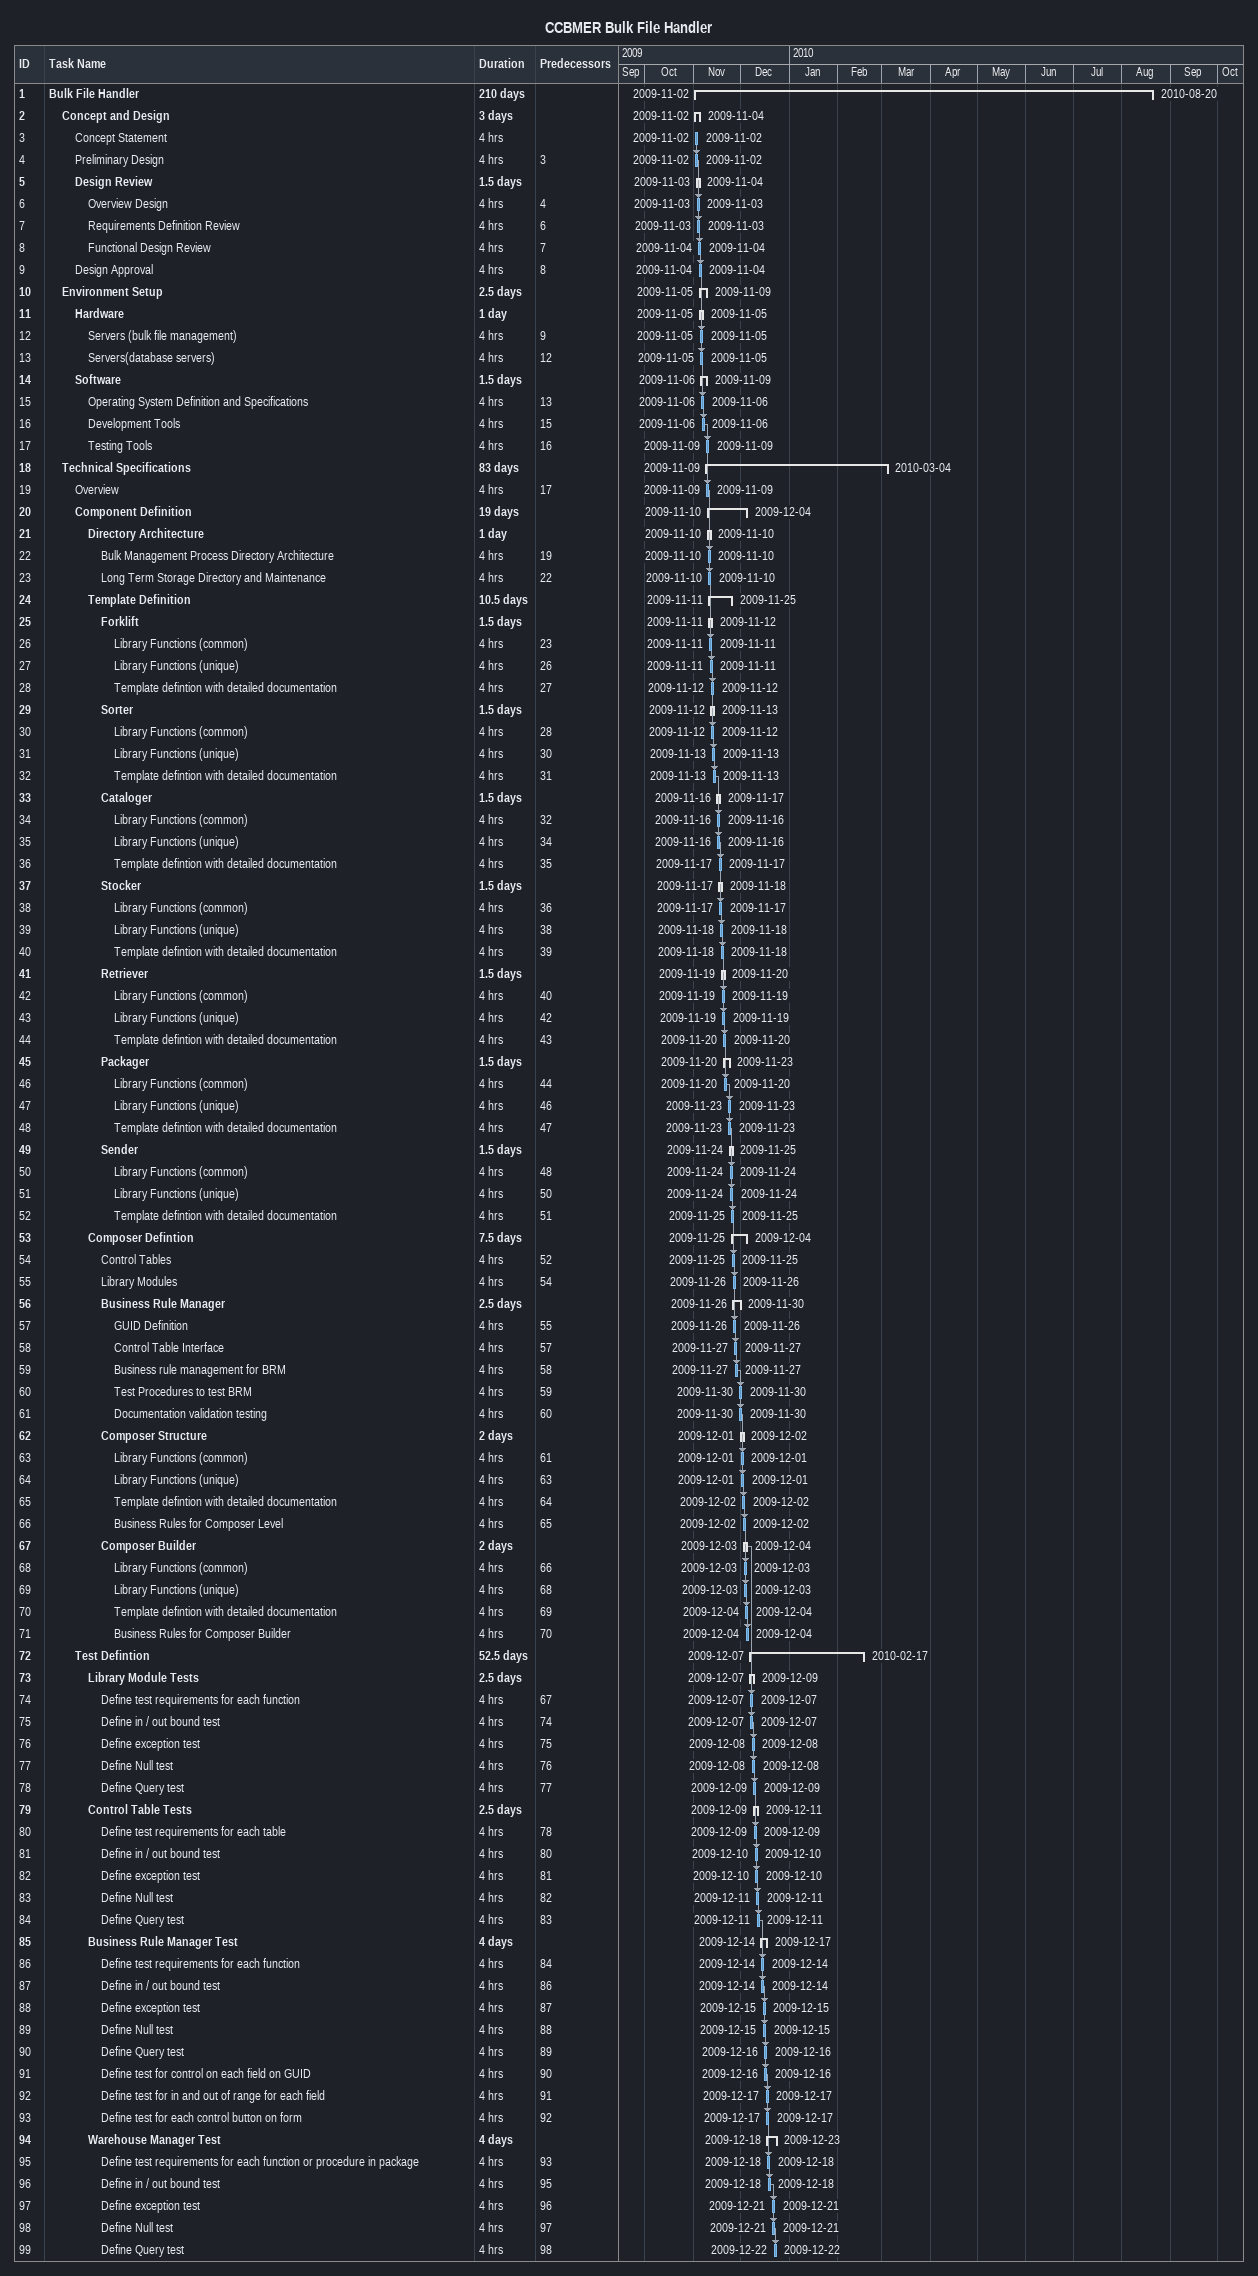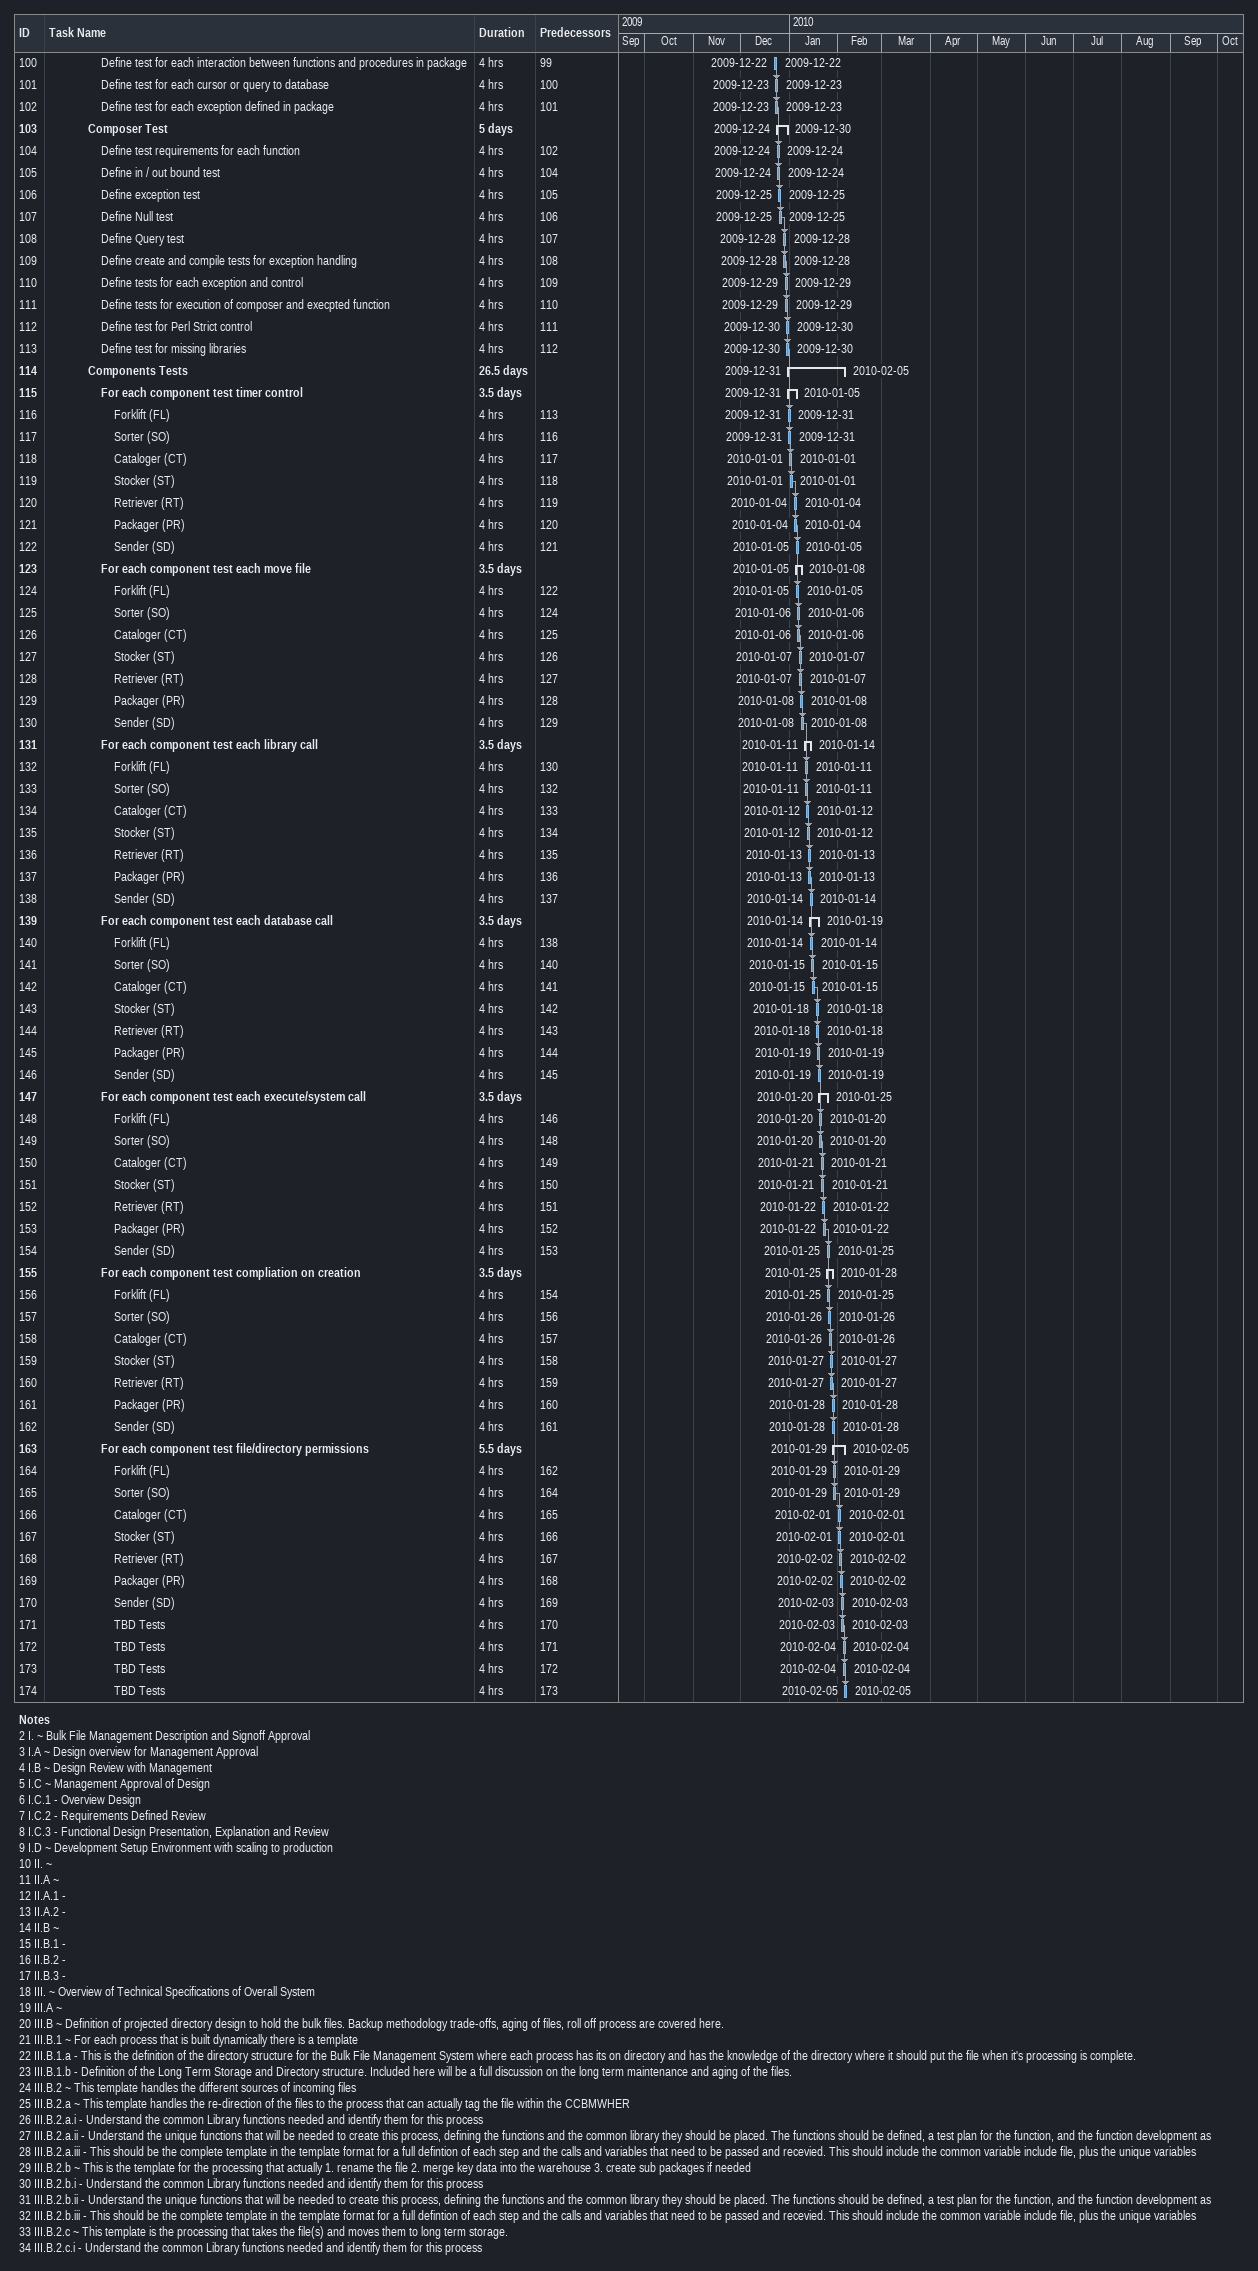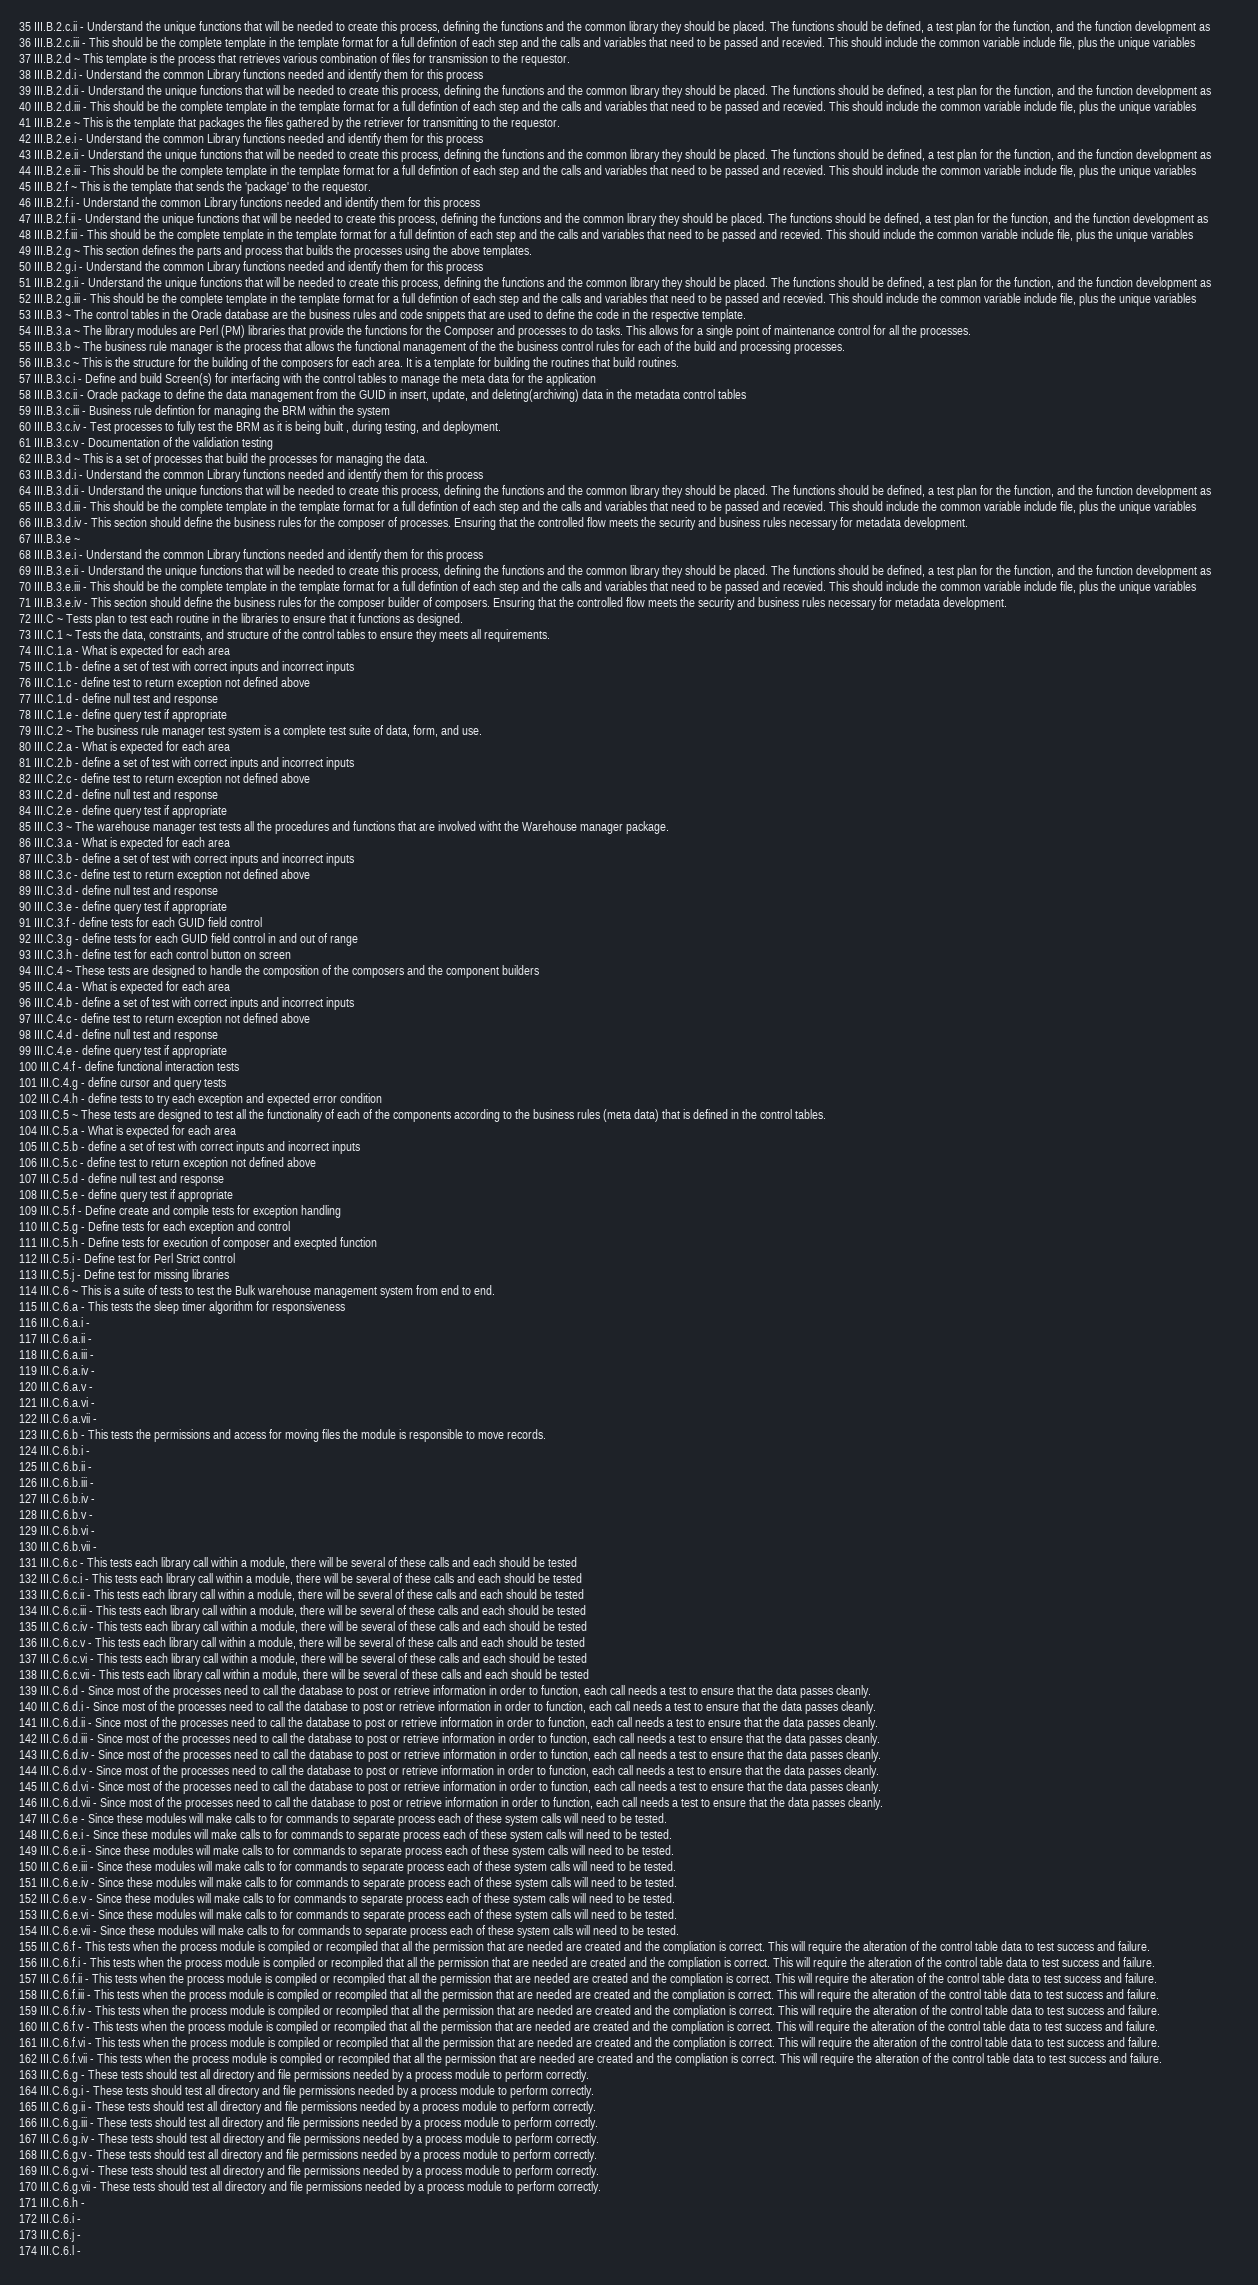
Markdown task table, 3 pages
CCBMER Bulk File Handler

| ID | Level | Task | Duration | Start | Finish | Predecessors |
|---|---|---|---|---|---|---|
| 1 | 1 | **Bulk File Handler** | 210d | 2009-11-02 | 2010-08-20 |  |
| 2 | 2 | **Concept and Design** | 3d | 2009-11-02 | 2009-11-04 |  |
| 3 | 3 | Concept Statement | 4h | 2009-11-02 | 2009-11-02 |  |
| 4 | 3 | Preliminary Design | 4h | 2009-11-02 | 2009-11-02 | 3 |
| 5 | 3 | **Design Review** | 1.5d | 2009-11-03 | 2009-11-04 |  |
| 6 | 4 | Overview Design | 4h | 2009-11-03 | 2009-11-03 | 4 |
| 7 | 4 | Requirements Definition Review | 4h | 2009-11-03 | 2009-11-03 | 6 |
| 8 | 4 | Functional Design Review | 4h | 2009-11-04 | 2009-11-04 | 7 |
| 9 | 3 | Design Approval | 4h | 2009-11-04 | 2009-11-04 | 8 |
| 10 | 2 | **Environment Setup** | 2.5d | 2009-11-05 | 2009-11-09 |  |
| 11 | 3 | **Hardware** | 1d | 2009-11-05 | 2009-11-05 |  |
| 12 | 4 | Servers (bulk file management) | 4h | 2009-11-05 | 2009-11-05 | 9 |
| 13 | 4 | Servers(database servers) | 4h | 2009-11-05 | 2009-11-05 | 12 |
| 14 | 3 | **Software** | 1.5d | 2009-11-06 | 2009-11-09 |  |
| 15 | 4 | Operating System Definition and Specifications | 4h | 2009-11-06 | 2009-11-06 | 13 |
| 16 | 4 | Development Tools | 4h | 2009-11-06 | 2009-11-06 | 15 |
| 17 | 4 | Testing Tools | 4h | 2009-11-09 | 2009-11-09 | 16 |
| 18 | 2 | **Technical Specifications** | 83d | 2009-11-09 | 2010-03-04 |  |
| 19 | 3 | Overview | 4h | 2009-11-09 | 2009-11-09 | 17 |
| 20 | 3 | **Component Definition** | 19d | 2009-11-10 | 2009-12-04 |  |
| 21 | 4 | **Directory Architecture** | 1d | 2009-11-10 | 2009-11-10 |  |
| 22 | 5 | Bulk Management Process Directory Architecture | 4h | 2009-11-10 | 2009-11-10 | 19 |
| 23 | 5 | Long Term Storage Directory and Maintenance | 4h | 2009-11-10 | 2009-11-10 | 22 |
| 24 | 4 | **Template Definition** | 10.5d | 2009-11-11 | 2009-11-25 |  |
| 25 | 5 | **Forklift** | 1.5d | 2009-11-11 | 2009-11-12 |  |
| 26 | 6 | Library Functions (common) | 4h | 2009-11-11 | 2009-11-11 | 23 |
| 27 | 6 | Library Functions (unique) | 4h | 2009-11-11 | 2009-11-11 | 26 |
| 28 | 6 | Template defintion with detailed documentation | 4h | 2009-11-12 | 2009-11-12 | 27 |
| 29 | 5 | **Sorter** | 1.5d | 2009-11-12 | 2009-11-13 |  |
| 30 | 6 | Library Functions (common) | 4h | 2009-11-12 | 2009-11-12 | 28 |
| 31 | 6 | Library Functions (unique) | 4h | 2009-11-13 | 2009-11-13 | 30 |
| 32 | 6 | Template defintion with detailed documentation | 4h | 2009-11-13 | 2009-11-13 | 31 |
| 33 | 5 | **Cataloger** | 1.5d | 2009-11-16 | 2009-11-17 |  |
| 34 | 6 | Library Functions (common) | 4h | 2009-11-16 | 2009-11-16 | 32 |
| 35 | 6 | Library Functions (unique) | 4h | 2009-11-16 | 2009-11-16 | 34 |
| 36 | 6 | Template defintion with detailed documentation | 4h | 2009-11-17 | 2009-11-17 | 35 |
| 37 | 5 | **Stocker** | 1.5d | 2009-11-17 | 2009-11-18 |  |
| 38 | 6 | Library Functions (common) | 4h | 2009-11-17 | 2009-11-17 | 36 |
| 39 | 6 | Library Functions (unique) | 4h | 2009-11-18 | 2009-11-18 | 38 |
| 40 | 6 | Template defintion with detailed documentation | 4h | 2009-11-18 | 2009-11-18 | 39 |
| 41 | 5 | **Retriever** | 1.5d | 2009-11-19 | 2009-11-20 |  |
| 42 | 6 | Library Functions (common) | 4h | 2009-11-19 | 2009-11-19 | 40 |
| 43 | 6 | Library Functions (unique) | 4h | 2009-11-19 | 2009-11-19 | 42 |
| 44 | 6 | Template defintion with detailed documentation | 4h | 2009-11-20 | 2009-11-20 | 43 |
| 45 | 5 | **Packager** | 1.5d | 2009-11-20 | 2009-11-23 |  |
| 46 | 6 | Library Functions (common) | 4h | 2009-11-20 | 2009-11-20 | 44 |
| 47 | 6 | Library Functions (unique) | 4h | 2009-11-23 | 2009-11-23 | 46 |
| 48 | 6 | Template defintion with detailed documentation | 4h | 2009-11-23 | 2009-11-23 | 47 |
| 49 | 5 | **Sender** | 1.5d | 2009-11-24 | 2009-11-25 |  |
| 50 | 6 | Library Functions (common) | 4h | 2009-11-24 | 2009-11-24 | 48 |
| 51 | 6 | Library Functions (unique) | 4h | 2009-11-24 | 2009-11-24 | 50 |
| 52 | 6 | Template defintion with detailed documentation | 4h | 2009-11-25 | 2009-11-25 | 51 |
| 53 | 4 | **Composer Defintion** | 7.5d | 2009-11-25 | 2009-12-04 |  |
| 54 | 5 | Control Tables | 4h | 2009-11-25 | 2009-11-25 | 52 |
| 55 | 5 | Library Modules | 4h | 2009-11-26 | 2009-11-26 | 54 |
| 56 | 5 | **Business Rule Manager** | 2.5d | 2009-11-26 | 2009-11-30 |  |
| 57 | 6 | GUID Definition | 4h | 2009-11-26 | 2009-11-26 | 55 |
| 58 | 6 | Control Table Interface | 4h | 2009-11-27 | 2009-11-27 | 57 |
| 59 | 6 | Business rule management for BRM | 4h | 2009-11-27 | 2009-11-27 | 58 |
| 60 | 6 | Test Procedures to test BRM | 4h | 2009-11-30 | 2009-11-30 | 59 |
| 61 | 6 | Documentation validation testing | 4h | 2009-11-30 | 2009-11-30 | 60 |
| 62 | 5 | **Composer Structure** | 2d | 2009-12-01 | 2009-12-02 |  |
| 63 | 6 | Library Functions (common) | 4h | 2009-12-01 | 2009-12-01 | 61 |
| 64 | 6 | Library Functions (unique) | 4h | 2009-12-01 | 2009-12-01 | 63 |
| 65 | 6 | Template defintion with detailed documentation | 4h | 2009-12-02 | 2009-12-02 | 64 |
| 66 | 6 | Business Rules for Composer Level | 4h | 2009-12-02 | 2009-12-02 | 65 |
| 67 | 5 | **Composer Builder** | 2d | 2009-12-03 | 2009-12-04 |  |
| 68 | 6 | Library Functions (common) | 4h | 2009-12-03 | 2009-12-03 | 66 |
| 69 | 6 | Library Functions (unique) | 4h | 2009-12-03 | 2009-12-03 | 68 |
| 70 | 6 | Template defintion with detailed documentation | 4h | 2009-12-04 | 2009-12-04 | 69 |
| 71 | 6 | Business Rules for Composer Builder | 4h | 2009-12-04 | 2009-12-04 | 70 |
| 72 | 3 | **Test Defintion** | 52.5d | 2009-12-07 | 2010-02-17 |  |
| 73 | 4 | **Library Module Tests** | 2.5d | 2009-12-07 | 2009-12-09 |  |
| 74 | 5 | Define test requirements for each function | 4h | 2009-12-07 | 2009-12-07 | 67 |
| 75 | 5 | Define in / out bound test | 4h | 2009-12-07 | 2009-12-07 | 74 |
| 76 | 5 | Define exception test | 4h | 2009-12-08 | 2009-12-08 | 75 |
| 77 | 5 | Define Null test | 4h | 2009-12-08 | 2009-12-08 | 76 |
| 78 | 5 | Define Query test | 4h | 2009-12-09 | 2009-12-09 | 77 |
| 79 | 4 | **Control Table Tests** | 2.5d | 2009-12-09 | 2009-12-11 |  |
| 80 | 5 | Define test requirements for each table | 4h | 2009-12-09 | 2009-12-09 | 78 |
| 81 | 5 | Define in / out bound test | 4h | 2009-12-10 | 2009-12-10 | 80 |
| 82 | 5 | Define exception test | 4h | 2009-12-10 | 2009-12-10 | 81 |
| 83 | 5 | Define Null test | 4h | 2009-12-11 | 2009-12-11 | 82 |
| 84 | 5 | Define Query test | 4h | 2009-12-11 | 2009-12-11 | 83 |
| 85 | 4 | **Business Rule Manager Test** | 4d | 2009-12-14 | 2009-12-17 |  |
| 86 | 5 | Define test requirements for each function | 4h | 2009-12-14 | 2009-12-14 | 84 |
| 87 | 5 | Define in / out bound test | 4h | 2009-12-14 | 2009-12-14 | 86 |
| 88 | 5 | Define exception test | 4h | 2009-12-15 | 2009-12-15 | 87 |
| 89 | 5 | Define Null test | 4h | 2009-12-15 | 2009-12-15 | 88 |
| 90 | 5 | Define Query test | 4h | 2009-12-16 | 2009-12-16 | 89 |
| 91 | 5 | Define test for control on each field on GUID | 4h | 2009-12-16 | 2009-12-16 | 90 |
| 92 | 5 | Define test for in and out of range for each field | 4h | 2009-12-17 | 2009-12-17 | 91 |
| 93 | 5 | Define test for each control button on form | 4h | 2009-12-17 | 2009-12-17 | 92 |
| 94 | 4 | **Warehouse Manager Test** | 4d | 2009-12-18 | 2009-12-23 |  |
| 95 | 5 | Define test requirements for each function or procedure in package | 4h | 2009-12-18 | 2009-12-18 | 93 |
| 96 | 5 | Define in / out bound test | 4h | 2009-12-18 | 2009-12-18 | 95 |
| 97 | 5 | Define exception test | 4h | 2009-12-21 | 2009-12-21 | 96 |
| 98 | 5 | Define Null test | 4h | 2009-12-21 | 2009-12-21 | 97 |
| 99 | 5 | Define Query test | 4h | 2009-12-22 | 2009-12-22 | 98 |
| 100 | 5 | Define test for each interaction between functions and procedures in package | 4h | 2009-12-22 | 2009-12-22 | 99 |
| 101 | 5 | Define test for each cursor or query to database | 4h | 2009-12-23 | 2009-12-23 | 100 |
| 102 | 5 | Define test for each exception defined in package | 4h | 2009-12-23 | 2009-12-23 | 101 |
| 103 | 4 | **Composer Test** | 5d | 2009-12-24 | 2009-12-30 |  |
| 104 | 5 | Define test requirements for each function | 4h | 2009-12-24 | 2009-12-24 | 102 |
| 105 | 5 | Define in / out bound test | 4h | 2009-12-24 | 2009-12-24 | 104 |
| 106 | 5 | Define exception test | 4h | 2009-12-25 | 2009-12-25 | 105 |
| 107 | 5 | Define Null test | 4h | 2009-12-25 | 2009-12-25 | 106 |
| 108 | 5 | Define Query test | 4h | 2009-12-28 | 2009-12-28 | 107 |
| 109 | 5 | Define create and compile tests for exception handling | 4h | 2009-12-28 | 2009-12-28 | 108 |
| 110 | 5 | Define tests for each exception and control | 4h | 2009-12-29 | 2009-12-29 | 109 |
| 111 | 5 | Define tests for execution of composer and execpted function | 4h | 2009-12-29 | 2009-12-29 | 110 |
| 112 | 5 | Define test for Perl Strict control | 4h | 2009-12-30 | 2009-12-30 | 111 |
| 113 | 5 | Define test for missing libraries | 4h | 2009-12-30 | 2009-12-30 | 112 |
| 114 | 4 | **Components Tests** | 26.5d | 2009-12-31 | 2010-02-05 |  |
| 115 | 5 | **For each component test timer control** | 3.5d | 2009-12-31 | 2010-01-05 |  |
| 116 | 6 | Forklift (FL) | 4h | 2009-12-31 | 2009-12-31 | 113 |
| 117 | 6 | Sorter (SO) | 4h | 2009-12-31 | 2009-12-31 | 116 |
| 118 | 6 | Cataloger (CT) | 4h | 2010-01-01 | 2010-01-01 | 117 |
| 119 | 6 | Stocker (ST) | 4h | 2010-01-01 | 2010-01-01 | 118 |
| 120 | 6 | Retriever (RT) | 4h | 2010-01-04 | 2010-01-04 | 119 |
| 121 | 6 | Packager (PR) | 4h | 2010-01-04 | 2010-01-04 | 120 |
| 122 | 6 | Sender (SD) | 4h | 2010-01-05 | 2010-01-05 | 121 |
| 123 | 5 | **For each component test each move file** | 3.5d | 2010-01-05 | 2010-01-08 |  |
| 124 | 6 | Forklift (FL) | 4h | 2010-01-05 | 2010-01-05 | 122 |
| 125 | 6 | Sorter (SO) | 4h | 2010-01-06 | 2010-01-06 | 124 |
| 126 | 6 | Cataloger (CT) | 4h | 2010-01-06 | 2010-01-06 | 125 |
| 127 | 6 | Stocker (ST) | 4h | 2010-01-07 | 2010-01-07 | 126 |
| 128 | 6 | Retriever (RT) | 4h | 2010-01-07 | 2010-01-07 | 127 |
| 129 | 6 | Packager (PR) | 4h | 2010-01-08 | 2010-01-08 | 128 |
| 130 | 6 | Sender (SD) | 4h | 2010-01-08 | 2010-01-08 | 129 |
| 131 | 5 | **For each component test each library call** | 3.5d | 2010-01-11 | 2010-01-14 |  |
| 132 | 6 | Forklift (FL) | 4h | 2010-01-11 | 2010-01-11 | 130 |
| 133 | 6 | Sorter (SO) | 4h | 2010-01-11 | 2010-01-11 | 132 |
| 134 | 6 | Cataloger (CT) | 4h | 2010-01-12 | 2010-01-12 | 133 |
| 135 | 6 | Stocker (ST) | 4h | 2010-01-12 | 2010-01-12 | 134 |
| 136 | 6 | Retriever (RT) | 4h | 2010-01-13 | 2010-01-13 | 135 |
| 137 | 6 | Packager (PR) | 4h | 2010-01-13 | 2010-01-13 | 136 |
| 138 | 6 | Sender (SD) | 4h | 2010-01-14 | 2010-01-14 | 137 |
| 139 | 5 | **For each component test each database call** | 3.5d | 2010-01-14 | 2010-01-19 |  |
| 140 | 6 | Forklift (FL) | 4h | 2010-01-14 | 2010-01-14 | 138 |
| 141 | 6 | Sorter (SO) | 4h | 2010-01-15 | 2010-01-15 | 140 |
| 142 | 6 | Cataloger (CT) | 4h | 2010-01-15 | 2010-01-15 | 141 |
| 143 | 6 | Stocker (ST) | 4h | 2010-01-18 | 2010-01-18 | 142 |
| 144 | 6 | Retriever (RT) | 4h | 2010-01-18 | 2010-01-18 | 143 |
| 145 | 6 | Packager (PR) | 4h | 2010-01-19 | 2010-01-19 | 144 |
| 146 | 6 | Sender (SD) | 4h | 2010-01-19 | 2010-01-19 | 145 |
| 147 | 5 | **For each component test each execute/system call** | 3.5d | 2010-01-20 | 2010-01-25 |  |
| 148 | 6 | Forklift (FL) | 4h | 2010-01-20 | 2010-01-20 | 146 |
| 149 | 6 | Sorter (SO) | 4h | 2010-01-20 | 2010-01-20 | 148 |
| 150 | 6 | Cataloger (CT) | 4h | 2010-01-21 | 2010-01-21 | 149 |
| 151 | 6 | Stocker (ST) | 4h | 2010-01-21 | 2010-01-21 | 150 |
| 152 | 6 | Retriever (RT) | 4h | 2010-01-22 | 2010-01-22 | 151 |
| 153 | 6 | Packager (PR) | 4h | 2010-01-22 | 2010-01-22 | 152 |
| 154 | 6 | Sender (SD) | 4h | 2010-01-25 | 2010-01-25 | 153 |
| 155 | 5 | **For each component test compliation on creation** | 3.5d | 2010-01-25 | 2010-01-28 |  |
| 156 | 6 | Forklift (FL) | 4h | 2010-01-25 | 2010-01-25 | 154 |
| 157 | 6 | Sorter (SO) | 4h | 2010-01-26 | 2010-01-26 | 156 |
| 158 | 6 | Cataloger (CT) | 4h | 2010-01-26 | 2010-01-26 | 157 |
| 159 | 6 | Stocker (ST) | 4h | 2010-01-27 | 2010-01-27 | 158 |
| 160 | 6 | Retriever (RT) | 4h | 2010-01-27 | 2010-01-27 | 159 |
| 161 | 6 | Packager (PR) | 4h | 2010-01-28 | 2010-01-28 | 160 |
| 162 | 6 | Sender (SD) | 4h | 2010-01-28 | 2010-01-28 | 161 |
| 163 | 5 | **For each component test file/directory permissions** | 5.5d | 2010-01-29 | 2010-02-05 |  |
| 164 | 6 | Forklift (FL) | 4h | 2010-01-29 | 2010-01-29 | 162 |
| 165 | 6 | Sorter (SO) | 4h | 2010-01-29 | 2010-01-29 | 164 |
| 166 | 6 | Cataloger (CT) | 4h | 2010-02-01 | 2010-02-01 | 165 |
| 167 | 6 | Stocker (ST) | 4h | 2010-02-01 | 2010-02-01 | 166 |
| 168 | 6 | Retriever (RT) | 4h | 2010-02-02 | 2010-02-02 | 167 |
| 169 | 6 | Packager (PR) | 4h | 2010-02-02 | 2010-02-02 | 168 |
| 170 | 6 | Sender (SD) | 4h | 2010-02-03 | 2010-02-03 | 169 |
| 171 | 6 | TBD Tests | 4h | 2010-02-03 | 2010-02-03 | 170 |
| 172 | 6 | TBD Tests | 4h | 2010-02-04 | 2010-02-04 | 171 |
| 173 | 6 | TBD Tests | 4h | 2010-02-04 | 2010-02-04 | 172 |
| 174 | 6 | TBD Tests | 4h | 2010-02-05 | 2010-02-05 | 173 |

Notes
- 2: I. ~ Bulk File Management Description and Signoff Approval
- 3: I.A ~ Design overview for Management Approval
- 4: I.B ~ Design Review with Management
- 5: I.C ~ Management Approval of Design
- 6: I.C.1 - Overview Design
- 7: I.C.2 - Requirements Defined Review
- 8: I.C.3 - Functional Design Presentation, Explanation and Review
- 9: I.D ~ Development Setup Environment with scaling to production
- 10: II. ~
- 11: II.A ~
- 12: II.A.1 -
- 13: II.A.2 -
- 14: II.B ~
- 15: II.B.1 -
- 16: II.B.2 -
- 17: II.B.3 -
- 18: III. ~ Overview of Technical Specifications of Overall System
- 19: III.A ~
- 20: III.B ~ Definition of projected directory design to hold the bulk files. Backup methodology trade-offs, aging of files, roll off process are covered here.
- 21: III.B.1 ~ For each process that is built dynamically there is a template
- 22: III.B.1.a - This is the definition of the directory structure for the Bulk File Management System where each process has its on directory and has the knowledge of the directory where it should put the file when it's processing is complete.
- 23: III.B.1.b - Definition of the Long Term Storage and Directory structure. Included here will be a full discussion on the long term maintenance and aging of the files.
- 24: III.B.2 ~ This template handles the different sources of incoming files
- 25: III.B.2.a ~ This template handles the re-direction of the files to the process that can actually tag the file within the CCBMWHER
- 26: III.B.2.a.i - Understand the common Library functions needed and identify them for this process
- 27: III.B.2.a.ii - Understand the unique functions that will be needed to create this process, defining the functions and the common library they should be placed. The functions should be defined, a test plan for the function, and the function development as
- 28: III.B.2.a.iii - This should be the complete template in the template format for a full defintion of each step and the calls and variables that need to be passed and recevied. This should include the common variable include file, plus the unique variables
- 29: III.B.2.b ~ This is the template for the processing that actually 1. rename the file 2. merge key data into the warehouse 3. create sub packages if needed
- 30: III.B.2.b.i - Understand the common Library functions needed and identify them for this process
- 31: III.B.2.b.ii - Understand the unique functions that will be needed to create this process, defining the functions and the common library they should be placed. The functions should be defined, a test plan for the function, and the function development as
- 32: III.B.2.b.iii - This should be the complete template in the template format for a full defintion of each step and the calls and variables that need to be passed and recevied. This should include the common variable include file, plus the unique variables
- 33: III.B.2.c ~ This template is the processing that takes the file(s) and moves them to long term storage.
- 34: III.B.2.c.i - Understand the common Library functions needed and identify them for this process
- 35: III.B.2.c.ii - Understand the unique functions that will be needed to create this process, defining the functions and the common library they should be placed. The functions should be defined, a test plan for the function, and the function development as
- 36: III.B.2.c.iii - This should be the complete template in the template format for a full defintion of each step and the calls and variables that need to be passed and recevied. This should include the common variable include file, plus the unique variables
- 37: III.B.2.d ~ This template is the process that retrieves various combination of files for transmission to the requestor.
- 38: III.B.2.d.i - Understand the common Library functions needed and identify them for this process
- 39: III.B.2.d.ii - Understand the unique functions that will be needed to create this process, defining the functions and the common library they should be placed. The functions should be defined, a test plan for the function, and the function development as
- 40: III.B.2.d.iii - This should be the complete template in the template format for a full defintion of each step and the calls and variables that need to be passed and recevied. This should include the common variable include file, plus the unique variables
- 41: III.B.2.e ~ This is the template that packages the files gathered by the retriever for transmitting to the requestor.
- 42: III.B.2.e.i - Understand the common Library functions needed and identify them for this process
- 43: III.B.2.e.ii - Understand the unique functions that will be needed to create this process, defining the functions and the common library they should be placed. The functions should be defined, a test plan for the function, and the function development as
- 44: III.B.2.e.iii - This should be the complete template in the template format for a full defintion of each step and the calls and variables that need to be passed and recevied. This should include the common variable include file, plus the unique variables
- 45: III.B.2.f ~ This is the template that sends the 'package' to the requestor.
- 46: III.B.2.f.i - Understand the common Library functions needed and identify them for this process
- 47: III.B.2.f.ii - Understand the unique functions that will be needed to create this process, defining the functions and the common library they should be placed. The functions should be defined, a test plan for the function, and the function development as
- 48: III.B.2.f.iii - This should be the complete template in the template format for a full defintion of each step and the calls and variables that need to be passed and recevied. This should include the common variable include file, plus the unique variables
- 49: III.B.2.g ~ This section defines the parts and process that builds the processes using the above templates.
- 50: III.B.2.g.i - Understand the common Library functions needed and identify them for this process
- 51: III.B.2.g.ii - Understand the unique functions that will be needed to create this process, defining the functions and the common library they should be placed. The functions should be defined, a test plan for the function, and the function development as
- 52: III.B.2.g.iii - This should be the complete template in the template format for a full defintion of each step and the calls and variables that need to be passed and recevied. This should include the common variable include file, plus the unique variables
- 53: III.B.3 ~ The control tables in the Oracle database are the business rules and code snippets that are used to define the code in the respective template.
- 54: III.B.3.a ~ The library modules are Perl (PM) libraries that provide the functions for the Composer and processes to do tasks. This allows for a single point of maintenance control for all the processes.
- 55: III.B.3.b ~ The business rule manager is the process that allows the functional management of the the business control rules for each of the build and processing processes.
- 56: III.B.3.c ~ This is the structure for the building of the composers for each area. It is a template for building the routines that build routines.
- 57: III.B.3.c.i - Define and build Screen(s) for interfacing with the control tables to manage the meta data for the application
- 58: III.B.3.c.ii - Oracle package to define the data management from the GUID in insert, update, and deleting(archiving) data in the metadata control tables
- 59: III.B.3.c.iii - Business rule defintion for managing the BRM within the system
- 60: III.B.3.c.iv - Test processes to fully test the BRM as it is being built , during testing, and deployment.
- 61: III.B.3.c.v - Documentation of the validiation testing
- 62: III.B.3.d ~ This is a set of processes that build the processes for managing the data.
- 63: III.B.3.d.i - Understand the common Library functions needed and identify them for this process
- 64: III.B.3.d.ii - Understand the unique functions that will be needed to create this process, defining the functions and the common library they should be placed. The functions should be defined, a test plan for the function, and the function development as
- 65: III.B.3.d.iii - This should be the complete template in the template format for a full defintion of each step and the calls and variables that need to be passed and recevied. This should include the common variable include file, plus the unique variables
- 66: III.B.3.d.iv - This section should define the business rules for the composer of processes. Ensuring that the controlled flow meets the security and business rules necessary for metadata development.
- 67: III.B.3.e ~
- 68: III.B.3.e.i - Understand the common Library functions needed and identify them for this process
- 69: III.B.3.e.ii - Understand the unique functions that will be needed to create this process, defining the functions and the common library they should be placed. The functions should be defined, a test plan for the function, and the function development as
- 70: III.B.3.e.iii - This should be the complete template in the template format for a full defintion of each step and the calls and variables that need to be passed and recevied. This should include the common variable include file, plus the unique variables
- 71: III.B.3.e.iv - This section should define the business rules for the composer builder of composers. Ensuring that the controlled flow meets the security and business rules necessary for metadata development.
- 72: III.C ~ Tests plan to test each routine in the libraries to ensure that it functions as designed.
- 73: III.C.1 ~ Tests the data, constraints, and structure of the control tables to ensure they meets all requirements.
- 74: III.C.1.a - What is expected for each area
- 75: III.C.1.b - define a set of test with correct inputs and incorrect inputs
- 76: III.C.1.c - define test to return exception not defined above
- 77: III.C.1.d - define null test and response
- 78: III.C.1.e - define query test if appropriate
- 79: III.C.2 ~ The business rule manager test system is a complete test suite of data, form, and use.
- 80: III.C.2.a - What is expected for each area
- 81: III.C.2.b - define a set of test with correct inputs and incorrect inputs
- 82: III.C.2.c - define test to return exception not defined above
- 83: III.C.2.d - define null test and response
- 84: III.C.2.e - define query test if appropriate
- 85: III.C.3 ~ The warehouse manager test tests all the procedures and functions that are involved witht the Warehouse manager package.
- 86: III.C.3.a - What is expected for each area
- 87: III.C.3.b - define a set of test with correct inputs and incorrect inputs
- 88: III.C.3.c - define test to return exception not defined above
- 89: III.C.3.d - define null test and response
- 90: III.C.3.e - define query test if appropriate
- 91: III.C.3.f - define tests for each GUID field control
- 92: III.C.3.g - define tests for each GUID field control in and out of range
- 93: III.C.3.h - define test for each control button on screen
- 94: III.C.4 ~ These tests are designed to handle the composition of the composers and the component builders
- 95: III.C.4.a - What is expected for each area
- 96: III.C.4.b - define a set of test with correct inputs and incorrect inputs
- 97: III.C.4.c - define test to return exception not defined above
- 98: III.C.4.d - define null test and response
- 99: III.C.4.e - define query test if appropriate
- 100: III.C.4.f - define functional interaction tests
- 101: III.C.4.g - define cursor and query tests
- 102: III.C.4.h - define tests to try each exception and expected error condition
- 103: III.C.5 ~ These tests are designed to test all the functionality of each of the components according to the business rules (meta data) that is defined in the control tables.
- 104: III.C.5.a - What is expected for each area
- 105: III.C.5.b - define a set of test with correct inputs and incorrect inputs
- 106: III.C.5.c - define test to return exception not defined above
- 107: III.C.5.d - define null test and response
- 108: III.C.5.e - define query test if appropriate
- 109: III.C.5.f - Define create and compile tests for exception handling
- 110: III.C.5.g - Define tests for each exception and control
- 111: III.C.5.h - Define tests for execution of composer and execpted function
- 112: III.C.5.i - Define test for Perl Strict control
- 113: III.C.5.j - Define test for missing libraries
- 114: III.C.6 ~ This is a suite of tests to test the Bulk warehouse management system from end to end.
- 115: III.C.6.a - This tests the sleep timer algorithm for responsiveness
- 116: III.C.6.a.i -
- 117: III.C.6.a.ii -
- 118: III.C.6.a.iii -
- 119: III.C.6.a.iv -
- 120: III.C.6.a.v -
- 121: III.C.6.a.vi -
- 122: III.C.6.a.vii -
- 123: III.C.6.b - This tests the permissions and access for moving files the module is responsible to move records.
- 124: III.C.6.b.i -
- 125: III.C.6.b.ii -
- 126: III.C.6.b.iii -
- 127: III.C.6.b.iv -
- 128: III.C.6.b.v -
- 129: III.C.6.b.vi -
- 130: III.C.6.b.vii -
- 131: III.C.6.c - This tests each library call within a module, there will be several of these calls and each should be tested
- 132: III.C.6.c.i - This tests each library call within a module, there will be several of these calls and each should be tested
- 133: III.C.6.c.ii - This tests each library call within a module, there will be several of these calls and each should be tested
- 134: III.C.6.c.iii - This tests each library call within a module, there will be several of these calls and each should be tested
- 135: III.C.6.c.iv - This tests each library call within a module, there will be several of these calls and each should be tested
- 136: III.C.6.c.v - This tests each library call within a module, there will be several of these calls and each should be tested
- 137: III.C.6.c.vi - This tests each library call within a module, there will be several of these calls and each should be tested
- 138: III.C.6.c.vii - This tests each library call within a module, there will be several of these calls and each should be tested
- 139: III.C.6.d - Since most of the processes need to call the database to post or retrieve information in order to function, each call needs a test to ensure that the data passes cleanly.
- 140: III.C.6.d.i - Since most of the processes need to call the database to post or retrieve information in order to function, each call needs a test to ensure that the data passes cleanly.
- 141: III.C.6.d.ii - Since most of the processes need to call the database to post or retrieve information in order to function, each call needs a test to ensure that the data passes cleanly.
- 142: III.C.6.d.iii - Since most of the processes need to call the database to post or retrieve information in order to function, each call needs a test to ensure that the data passes cleanly.
- 143: III.C.6.d.iv - Since most of the processes need to call the database to post or retrieve information in order to function, each call needs a test to ensure that the data passes cleanly.
- 144: III.C.6.d.v - Since most of the processes need to call the database to post or retrieve information in order to function, each call needs a test to ensure that the data passes cleanly.
- 145: III.C.6.d.vi - Since most of the processes need to call the database to post or retrieve information in order to function, each call needs a test to ensure that the data passes cleanly.
- 146: III.C.6.d.vii - Since most of the processes need to call the database to post or retrieve information in order to function, each call needs a test to ensure that the data passes cleanly.
- 147: III.C.6.e - Since these modules will make calls to for commands to separate process each of these system calls will need to be tested.
- 148: III.C.6.e.i - Since these modules will make calls to for commands to separate process each of these system calls will need to be tested.
- 149: III.C.6.e.ii - Since these modules will make calls to for commands to separate process each of these system calls will need to be tested.
- 150: III.C.6.e.iii - Since these modules will make calls to for commands to separate process each of these system calls will need to be tested.
- 151: III.C.6.e.iv - Since these modules will make calls to for commands to separate process each of these system calls will need to be tested.
- 152: III.C.6.e.v - Since these modules will make calls to for commands to separate process each of these system calls will need to be tested.
- 153: III.C.6.e.vi - Since these modules will make calls to for commands to separate process each of these system calls will need to be tested.
- 154: III.C.6.e.vii - Since these modules will make calls to for commands to separate process each of these system calls will need to be tested.
- 155: III.C.6.f - This tests when the process module is compiled or recompiled that all the permission that are needed are created and the compliation is correct. This will require the alteration of the control table data to test success and failure.
- 156: III.C.6.f.i - This tests when the process module is compiled or recompiled that all the permission that are needed are created and the compliation is correct. This will require the alteration of the control table data to test success and failure.
- 157: III.C.6.f.ii - This tests when the process module is compiled or recompiled that all the permission that are needed are created and the compliation is correct. This will require the alteration of the control table data to test success and failure.
- 158: III.C.6.f.iii - This tests when the process module is compiled or recompiled that all the permission that are needed are created and the compliation is correct. This will require the alteration of the control table data to test success and failure.
- 159: III.C.6.f.iv - This tests when the process module is compiled or recompiled that all the permission that are needed are created and the compliation is correct. This will require the alteration of the control table data to test success and failure.
- 160: III.C.6.f.v - This tests when the process module is compiled or recompiled that all the permission that are needed are created and the compliation is correct. This will require the alteration of the control table data to test success and failure.
- 161: III.C.6.f.vi - This tests when the process module is compiled or recompiled that all the permission that are needed are created and the compliation is correct. This will require the alteration of the control table data to test success and failure.
- 162: III.C.6.f.vii - This tests when the process module is compiled or recompiled that all the permission that are needed are created and the compliation is correct. This will require the alteration of the control table data to test success and failure.
- 163: III.C.6.g - These tests should test all directory and file permissions needed by a process module to perform correctly.
- 164: III.C.6.g.i - These tests should test all directory and file permissions needed by a process module to perform correctly.
- 165: III.C.6.g.ii - These tests should test all directory and file permissions needed by a process module to perform correctly.
- 166: III.C.6.g.iii - These tests should test all directory and file permissions needed by a process module to perform correctly.
- 167: III.C.6.g.iv - These tests should test all directory and file permissions needed by a process module to perform correctly.
- 168: III.C.6.g.v - These tests should test all directory and file permissions needed by a process module to perform correctly.
- 169: III.C.6.g.vi - These tests should test all directory and file permissions needed by a process module to perform correctly.
- 170: III.C.6.g.vii - These tests should test all directory and file permissions needed by a process module to perform correctly.
- 171: III.C.6.h -
- 172: III.C.6.i -
- 173: III.C.6.j -
- 174: III.C.6.l -
